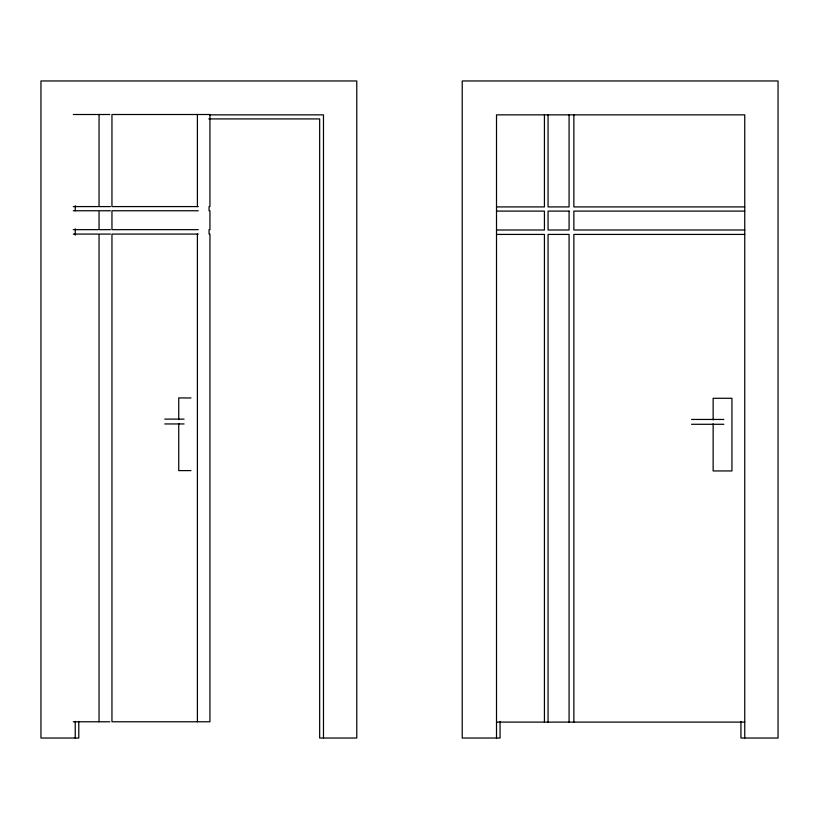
<?xml version="1.0" encoding="UTF-8"?>
<svg xmlns="http://www.w3.org/2000/svg" width="819" height="819" viewBox="0 0 819 819"><rect width="100%" height="100%" fill="white"/><g stroke="black" fill="none" stroke-linecap="round" stroke-linejoin="round"><path stroke-width="1.23" d="M73.28 114.506L109.787 114.506M209.592 114.855L323.474 114.855L323.474 738.032M208.784 118.919L319.666 118.919L319.666 738.032L356.777 738.032L356.777 80.968L40.95 80.968L40.95 738.032L78.788 738.032L78.788 721.406M73.28 206.583L98.126 206.583M110.442 206.583L99.058 206.583L99.058 114.506M198.28 206.583L111.957 206.583L111.957 114.506L209.94 114.506L209.94 206.583M496.509 206.92L544.43 206.92L544.43 114.855M744.747 206.92L573.863 206.92L573.863 114.855M73.28 210.759L98.126 210.759M110.442 210.759L99.058 210.759L99.058 229.658L110.442 229.658M198.28 210.759L111.957 210.759L111.957 229.658L198.28 229.658M496.509 211.097L544.43 211.097L544.43 229.996L496.509 229.996M744.747 211.097L573.863 211.097L573.863 229.996L744.747 229.996M73.28 229.658L98.126 229.658M73.28 234.08L98.126 234.08M110.442 234.08L99.058 234.08L99.058 721.774M198.28 234.08L111.957 234.08L111.957 721.774L209.94 721.774L209.94 234.08M496.509 234.418L544.43 234.418L544.43 722.112M744.747 234.418L573.863 234.418L573.863 722.112M190.991 397.942L178.737 397.942L178.737 419.615M164.762 419.113L184.07 419.113M691.564 419.451L723.812 419.451M164.762 423.945L184.07 423.945M691.564 424.283L723.812 424.283M190.991 470.608L178.737 470.608L178.737 423.433M73.28 721.774L109.787 721.774M496.509 722.112L744.747 722.112M744.747 738.032L744.747 114.855L496.509 114.855L496.509 738.032M740.939 721.406L740.939 738.032L778.05 738.032L778.05 80.968L462.223 80.968L462.223 738.032L500.061 738.032L500.061 721.406M713.134 419.952L713.134 398.28L731.94 398.28L731.94 470.945L713.134 470.945L713.134 423.781M569.082 114.855L569.082 206.92L548.065 206.92L548.065 114.855M569.082 722.112L569.082 234.418L548.065 234.418L548.065 722.112M209.06 206.583L209.06 210.759L209.94 210.759L209.94 229.658L209.06 229.658L209.06 234.08M197.399 114.506L197.399 206.583M197.399 234.08L197.399 721.774M75.235 205.702L75.235 210.821M75.235 228.736L75.235 235.135M75.235 721.396L75.235 738.032M569.082 211.097L548.065 211.097L548.065 229.996L569.082 229.996L569.082 211.097"/></g></svg>
